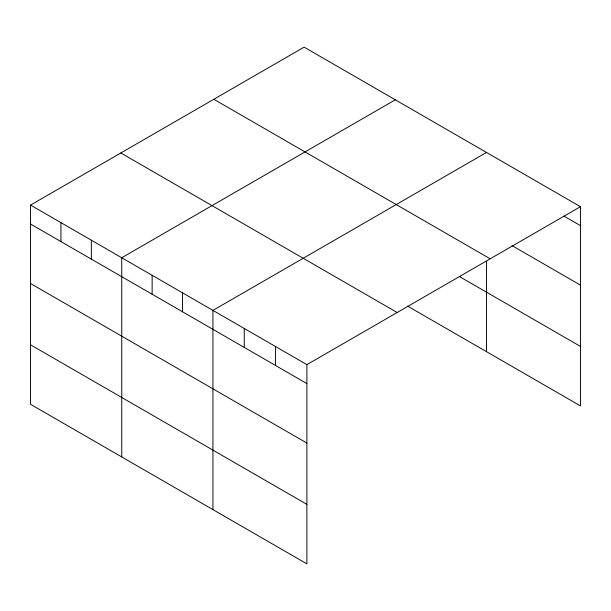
<?xml version="1.0" encoding="UTF-8"?>
<svg xmlns="http://www.w3.org/2000/svg" width="611" height="611" viewBox="0 0 611 611"><rect width="100%" height="100%" fill="white"/><g stroke="black" fill="none" stroke-linecap="round" stroke-linejoin="round"><path stroke-width="0.92" d="M30.55 205.09L306.882 364.637L306.882 563.846L30.55 404.306L30.55 205.09L304.118 47.154L580.45 206.694L580.45 405.91L407.629 306.126M395.309 99.799L121.742 257.743L121.742 456.959M486.493 152.452L212.934 310.388L212.934 509.605M306.882 364.637L580.45 206.694M563.968 216.118L580.45 225.635M512.049 245.63L580.45 285.123M213.842 99.272L490.175 258.812M459.388 276.523L580.45 346.414M120.825 152.971L397.158 312.511M30.55 224.038L306.882 383.578M30.55 283.527L306.882 443.067M30.55 344.818L306.882 504.358M486.493 261.523L486.493 351.661M275.569 346.552L275.569 365.493M244.247 328.474L244.247 347.415M182.536 292.837L182.536 311.786M152.139 275.294L152.139 294.235M91.344 240.192L91.344 259.133M60.947 222.641L60.947 241.582"/></g></svg>
